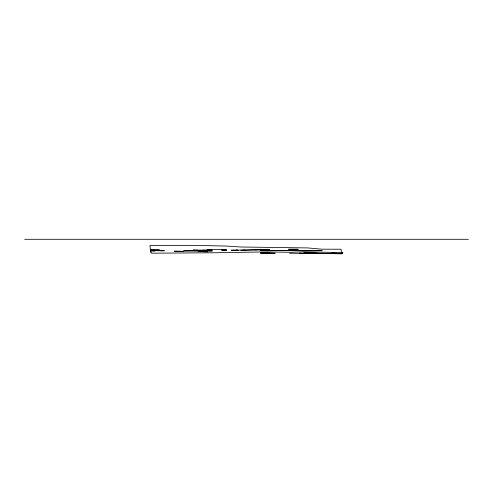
<?xml version="1.0" encoding="UTF-8"?>
<svg xmlns="http://www.w3.org/2000/svg" width="493" height="493" viewBox="0 0 493 493"><rect width="100%" height="100%" fill="white"/><g stroke="black" fill="none" stroke-linecap="round" stroke-linejoin="round"><path stroke-width="0.74" d="M342.339 253.236L342.432 252.675L342.925 252.669L304.68 251.701L290.309 252.293L266.356 251.917L213.66 252.78L151.813 253.186L151.135 252.792M342.339 253.242L342.241 253.661L332.744 253.599L342.185 253.704L327.919 253.618L342.179 253.704M160.317 250.752L164.428 250.758L150.519 250.66L150.79 251.923M308.92 253.149L327.488 253.445M237.367 250.204L236.005 250.204L269.48 249.47L246.272 250.191M255.14 249.84L259.897 249.686M242.821 250.191L245.557 250.167L240.8 250.197M274.453 250.382L307.866 250.561M274.422 250.382L260.082 250.432L298.314 250.493M260.606 252.927L265.394 252.915M309.622 253.162L338.198 253.451L322.73 253.414M221.603 250.037L226.398 250.031L216.877 249.409L207.263 249.908L209.981 249.92M238.076 250.204L231.248 250.21L238.057 250.197M24.65 239.296L468.35 239.296M260.668 252.927L265.425 252.927M317.88 253.439L322.668 253.439M322.576 253.445L327.334 253.445M336.947 253.476L338.445 253.47L327.58 253.427L341.963 253.587M337.44 253.642L308.636 253.285L313.425 253.39M307.835 250.598L322.175 250.672L288.762 250.376M303.75 253.192L317.942 253.31L311.095 253.143M323.1 253.63L332.652 253.642M197.804 250.13L193.016 250.117L212.144 250.185L202.568 250.161M303.934 253.322L289.564 253.254M303.719 253.162L322.853 253.464L304.372 253.155M336.824 253.42L338.321 253.482M332.128 253.445L338.531 253.538M303.626 253.162L332.313 253.464L327.549 253.414M308.513 253.199L299.239 253.242L308.791 253.34M270.404 253.174L260.822 253.069L275.162 253.223L265.579 253.094M337.07 253.464L338.408 253.476M308.951 253.143L313.055 253.279M151.104 252.78L150.796 251.935M150.519 250.66L149.971 245.44L201.883 245.557L226.182 246.038L240.553 246.993L307.62 247.924L321.652 249.181L341.076 249.224L341.378 252.564M150.605 250.82L154.938 250.869L150.605 250.82M188.406 250.808L183.618 250.925L212.298 250.925L188.406 250.808M150.39 249.902L159.479 249.957L150.334 249.902M298.129 249.279L288.578 249.261L298.129 249.279M269.381 252.792L260.483 252.755L269.381 252.792M202.937 251.64L198.143 251.596L207.695 251.726L202.937 251.64M313.209 253.26L308.452 253.192L313.24 253.279M178.984 251.276L174.189 251.202L183.741 251.368L178.984 251.276M336.762 253.322L331.974 253.211L336.762 253.322M226.398 250.031L221.634 249.84L226.423 250.068"/></g></svg>
